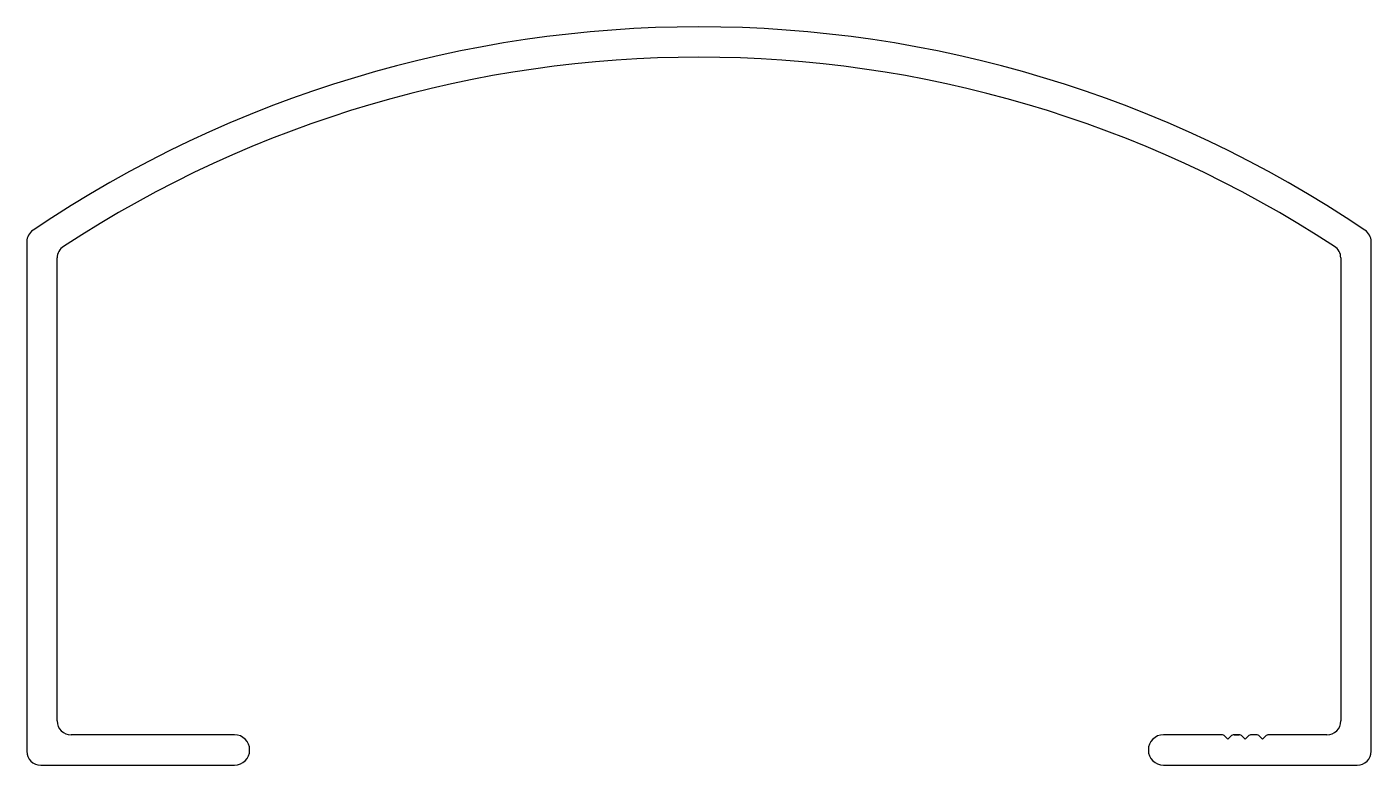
# Model space of a CAD drawing. Extents: x -38.8 to 38.7, y 1.4 to 44.
import ezdxf

# ---------------------------------------------------------------- set-up
doc = ezdxf.new("R2010")
doc.units = 0
doc.layers.get('0').update_dxf_attribs({"linetype": 'CONTINUOUS'})

msp = doc.modelspace()

# ---------------------------------------------------------------- linework, layer by layer
at = {"color": 7}
for p, q in [((-38.846, 31.632), (-38.846, 2.221)), ((38.694, 2.221), (38.694, 31.632)), ((-37.096, 3.971), (-37.096, 30.693)), ((36.944, 30.693), (36.944, 3.971)), ((-26.871, 3.171), (-36.296, 3.171)), ((30.078, 3.171), (26.719, 3.171)), ((30.078, 3.171), (30.078, 3.171)), ((30.078, 3.171), (30.078, 3.171)), ((31.078, 3.171), (30.785, 3.171)), ((30.785, 3.171), (31.078, 3.171)), ((31.078, 3.171), (30.785, 3.171)), ((30.785, 3.171), (31.078, 3.171)), ((31.078, 3.171), (30.785, 3.171)), ((32.078, 3.171), (31.785, 3.171)), ((36.144, 3.171), (32.785, 3.171)), ((30.426, 2.926), (30.255, 3.098)), ((30.608, 3.098), (30.437, 2.926)), ((31.426, 2.926), (31.255, 3.098)), ((31.608, 3.098), (31.437, 2.926)), ((32.426, 2.926), (32.255, 3.098)), ((32.608, 3.098), (32.437, 2.926)), ((-25.996, 2.296), (-25.996, 2.296)), ((25.844, 2.296), (25.844, 2.296)), ((-38.046, 1.421), (-26.871, 1.421)), ((26.719, 1.421), (37.894, 1.421))]:
    msp.add_line(p, q, dxfattribs=at)
for centre, radius, start, end in [((-0.076, -24.719), 68.75, 56.02762, 123.97238), ((-0.076, -24.719), 67, 56.82967, 123.17033), ((-38.046, 31.632), 0.8, 123.97238, 180), ((37.894, 31.632), 0.8, 0, 56.02762), ((-36.296, 30.693), 0.8, 123.17033, 180), ((36.144, 30.693), 0.8, 360, 56.82967), ((-36.296, 3.971), 0.8, 180, 270), ((36.144, 3.971), 0.8, 270, 0), ((-26.871, 2.296), 0.875, 0, 90), ((26.719, 2.296), 0.875, 90, 180), ((30.078, 2.921), 0.25, 45, 90), ((30.785, 2.921), 0.25, 90, 135), ((31.078, 2.921), 0.25, 45, 90), ((31.785, 2.921), 0.25, 90, 135), ((32.078, 2.921), 0.25, 45, 90), ((32.785, 2.921), 0.25, 90, 135), ((30.432, 2.932), 0.008, 225, 315), ((31.432, 2.932), 0.008, 225, 315), ((32.432, 2.932), 0.008, 225, 315), ((-38.046, 2.221), 0.8, 180, 270), ((-26.871, 2.296), 0.875, 270, 0), ((26.719, 2.296), 0.875, 180, 270), ((37.894, 2.221), 0.8, 270, 0)]:
    msp.add_arc(centre, radius, start, end, dxfattribs=at)

doc.saveas('drawing.dxf')
